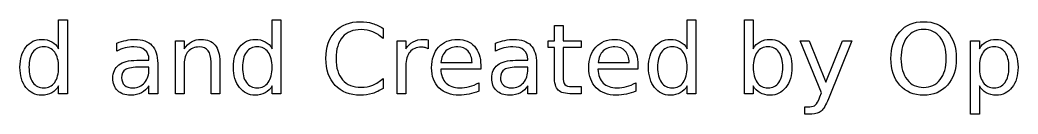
# Model space of a CAD drawing. Extents: x 5 to 486, y 5 to 284.
# Drawn here: x 38.65 to 54.22, y 118.94 to 120.41 of the extents above; entities that cross this region are included whole.
import ezdxf

# ---------------------------------------------------------------- set-up
doc = ezdxf.new("R2010")
doc.units = 0
doc.layers.add('Layer_1', color=7, linetype='CONTINUOUS')

msp = doc.modelspace()

# ---------------------------------------------------------------- linework, layer by layer
at = {"layer": 'Layer_1', "color": 3}
for p, q in [((39.252833, 119.959781), (39.252833, 120.40759)), ((39.252833, 120.40759), (39.388802, 120.40759)), ((39.388802, 120.40759), (39.388802, 119.25777)), ((42.58406, 119.959781), (42.58406, 120.40759)), ((42.58406, 120.40759), (42.720029, 120.40759)), ((42.720029, 120.40759), (42.720029, 119.25777)), ((49.060297, 119.959781), (49.060297, 120.40759)), ((49.060297, 120.40759), (49.196265, 120.40759)), ((49.196265, 120.40759), (49.196265, 119.25777)), ((49.952959, 119.257771), (49.952959, 120.407591)), ((49.952959, 120.407591), (50.089666, 120.407591)), ((50.089666, 120.407591), (50.089666, 119.959781)), ((44.313963, 120.276056), (44.313963, 120.118657)), ((44.313963, 120.276056), (44.313963, 120.276056)), ((46.988259, 120.085404), (46.988259, 120.320393)), ((46.988259, 120.320393), (47.124963, 120.320393)), ((47.124963, 120.320393), (47.124963, 120.085404)), ((52.749919, 120.380988), (52.749919, 120.380988)), ((52.749919, 120.259799), (52.749919, 120.259799)), ((41.073633, 119.257773), (41.073633, 120.085407)), ((41.073633, 120.085407), (41.210341, 120.085407)), ((41.210341, 120.085407), (41.210341, 119.956828)), ((44.534912, 119.25782), (44.534912, 120.085454)), ((44.534912, 120.085454), (44.671619, 120.085454)), ((44.671619, 120.085454), (44.671619, 119.956875)), ((45.018937, 120.098008), (45.019669, 119.958303)), ((46.888499, 119.979733), (46.888499, 120.085404)), ((46.888499, 120.085404), (46.988259, 120.085404)), ((47.124963, 120.085404), (47.405029, 120.085404)), ((47.405029, 120.085404), (47.405029, 119.979733)), ((51.155991, 119.271062), (50.821243, 120.085395)), ((50.821243, 120.085395), (50.96534, 120.085395)), ((50.96534, 120.085395), (51.223975, 119.438067)), ((51.223975, 119.438067), (51.482611, 120.085395)), ((51.626708, 120.085395), (51.263134, 119.180918)), ((51.482611, 120.085395), (51.626708, 120.085395)), ((53.482227, 118.942974), (53.482227, 120.085404)), ((53.482227, 120.085404), (53.618935, 120.085404)), ((53.618935, 120.085404), (53.618935, 119.959781)), ((39.252833, 119.959781), (39.252833, 119.959781)), ((40.159534, 119.922089), (40.159534, 120.047712)), ((42.58406, 119.959781), (42.58406, 119.959781)), ((46.071206, 119.922089), (46.071206, 120.047712)), ((46.988259, 119.979733), (46.888499, 119.979733)), ((46.988259, 119.530447), (46.988259, 119.979733)), ((47.405029, 119.979733), (47.124963, 119.979733)), ((47.124963, 119.979733), (47.124963, 119.530446)), ((49.060297, 119.959781), (49.060297, 119.959781)), ((40.471373, 119.780213), (40.662024, 119.780213)), ((40.662024, 119.780213), (40.662024, 119.793513)), ((46.383045, 119.780213), (46.573696, 119.780213)), ((46.573696, 119.780213), (46.573696, 119.793513)), ((38.789506, 119.670848), (38.789506, 119.670848)), ((40.662022, 119.673807), (40.526799, 119.673804)), ((40.662022, 119.643507), (40.662022, 119.673807)), ((40.797997, 119.729964), (40.797997, 119.257769)), ((40.797999, 119.72996), (40.797997, 119.729964)), ((41.210341, 119.725534), (41.210341, 119.257773)), ((41.630803, 119.25777), (41.630803, 119.752873)), ((41.766772, 119.757306), (41.766772, 119.25777)), ((41.76678, 119.757306), (41.766772, 119.757306)), ((42.120733, 119.670848), (42.120733, 119.670848)), ((44.671619, 119.693806), (44.671619, 119.25782)), ((45.839175, 119.639069), (45.214016, 119.639069)), ((45.21845, 119.744743), (45.703206, 119.745479)), ((45.839171, 119.705571), (45.839175, 119.705579)), ((45.839175, 119.705579), (45.839175, 119.639069)), ((46.573694, 119.673807), (46.438471, 119.673804)), ((46.573694, 119.643507), (46.573694, 119.673807)), ((46.709662, 119.72996), (46.709669, 119.729964)), ((46.709669, 119.729964), (46.709669, 119.257769)), ((48.292519, 119.639069), (47.66736, 119.639069)), ((47.671795, 119.744743), (48.156551, 119.745479)), ((48.292516, 119.705571), (48.292519, 119.705579)), ((48.292519, 119.705579), (48.292519, 119.639069)), ((48.596969, 119.670848), (48.596969, 119.670848)), ((50.552255, 119.670848), (50.552255, 119.670848)), ((54.081523, 119.670848), (54.081523, 119.670848)), ((44.313963, 119.498669), (44.313963, 119.342748)), ((39.252833, 119.25777), (39.252833, 119.381915)), ((40.662028, 119.257769), (40.662028, 119.383392)), ((42.58406, 119.25777), (42.58406, 119.381915)), ((45.807399, 119.428461), (45.807399, 119.299882)), ((46.5737, 119.257769), (46.5737, 119.383392)), ((47.265363, 119.371569), (47.405027, 119.371569)), ((47.405027, 119.371569), (47.405027, 119.257769)), ((48.260743, 119.428461), (48.260743, 119.299882)), ((49.060297, 119.25777), (49.060297, 119.381915)), ((50.089666, 119.381916), (50.089666, 119.257771)), ((53.618935, 119.381915), (53.618935, 118.942974)), ((53.618935, 119.381915), (53.618935, 119.381915)), ((39.388802, 119.25777), (39.252833, 119.25777)), ((40.797997, 119.257769), (40.662028, 119.257769)), ((41.210341, 119.257773), (41.073633, 119.257773)), ((41.766772, 119.25777), (41.630803, 119.25777)), ((42.720029, 119.25777), (42.58406, 119.25777)), ((44.671619, 119.25782), (44.534912, 119.25782)), ((46.709669, 119.257769), (46.5737, 119.257769)), ((47.405027, 119.257769), (47.265363, 119.257769)), ((49.196265, 119.25777), (49.060297, 119.25777)), ((50.089666, 119.257771), (49.952959, 119.257771)), ((51.131601, 119.208992), (51.155991, 119.271062)), ((50.895871, 118.94297), (50.895871, 119.056769)), ((50.895871, 119.056769), (50.975681, 119.056769)), ((51.004498, 118.94297), (50.895871, 118.94297)), ((53.618935, 118.942974), (53.482227, 118.942974))]:
    msp.add_line(p, q, dxfattribs=at)
for points in [[(43.568353, 120.227282), (43.664417, 120.329751), (43.795952, 120.380986), (43.962958, 120.380986)], [(43.971825, 120.25832), (43.845709, 120.25832), (43.749152, 120.219648), (43.682153, 120.142303)], [(43.962958, 120.380986), (44.028971, 120.380986), (44.091043, 120.372119), (44.149175, 120.354386)], [(44.15287, 120.22359), (44.096216, 120.246743), (44.035868, 120.25832), (43.971825, 120.25832)], [(44.149175, 120.354386), (44.207801, 120.337146), (44.262731, 120.311036), (44.313963, 120.276056)], [(52.377483, 120.225067), (52.470591, 120.329014), (52.594737, 120.380988), (52.749919, 120.380988)], [(52.749919, 120.259799), (52.641538, 120.259799), (52.555326, 120.219402), (52.491283, 120.138609)], [(52.749919, 120.380988), (52.904607, 120.380988), (53.02826, 120.329014), (53.120876, 120.225067)], [(53.007076, 120.138609), (52.944016, 120.219402), (52.858297, 120.259799), (52.749919, 120.259799)], [(38.742951, 119.985645), (38.806011, 120.065452), (38.887543, 120.105356), (38.987547, 120.105356)], [(38.987547, 120.105356), (39.048633, 120.105356), (39.100853, 120.093286), (39.144206, 120.069146)], [(40.159534, 120.047712), (40.209294, 120.066925), (40.257572, 120.081212), (40.30437, 120.090572)], [(40.30437, 120.090572), (40.35117, 120.100425), (40.396739, 120.105352), (40.441077, 120.105352)], [(40.441077, 120.105352), (40.560788, 120.105352), (40.650202, 120.074315), (40.709319, 120.012242)], [(41.324879, 120.068411), (41.369219, 120.093044), (41.420207, 120.105361), (41.477844, 120.105361)], [(41.477844, 120.105361), (41.572923, 120.105361), (41.644848, 120.075801), (41.69362, 120.016681)], [(42.074179, 119.985645), (42.137239, 120.065452), (42.21877, 120.105356), (42.318774, 120.105356)], [(42.318774, 120.105356), (42.37986, 120.105356), (42.43208, 120.093286), (42.475433, 120.069146)], [(43.424256, 119.808293), (43.424256, 119.985643), (43.472288, 120.125306), (43.568353, 120.227282)], [(43.682153, 120.142303), (43.615154, 120.065451), (43.581655, 119.954115), (43.581655, 119.808294)], [(44.313963, 120.118657), (44.263716, 120.165457), (44.210018, 120.200435), (44.15287, 120.22359)], [(44.783202, 120.068458), (44.829015, 120.093091), (44.884683, 120.105408), (44.950207, 120.105408)], [(44.950207, 120.105408), (44.959567, 120.105408), (44.969913, 120.104675), (44.981247, 120.103208)], [(44.981247, 120.103208), (44.99258, 120.102208), (45.005143, 120.100475), (45.018937, 120.098008)], [(45.1815, 119.985637), (45.254903, 120.065444), (45.353677, 120.105348), (45.477823, 120.105348)], [(45.477823, 120.105348), (45.589159, 120.105348), (45.677095, 120.069385), (45.741631, 119.99746)], [(46.071206, 120.047712), (46.120966, 120.066925), (46.169244, 120.081212), (46.216042, 120.090572)], [(46.216042, 120.090572), (46.262842, 120.100425), (46.308411, 120.105352), (46.352749, 120.105352)], [(46.352749, 120.105352), (46.47246, 120.105352), (46.561874, 120.074315), (46.620992, 120.012242)], [(47.634845, 119.985637), (47.708248, 120.065444), (47.807022, 120.105348), (47.931167, 120.105348)], [(47.931167, 120.105348), (48.042503, 120.105348), (48.13044, 120.069385), (48.194976, 119.99746)], [(48.550415, 119.985645), (48.613475, 120.065452), (48.695006, 120.105356), (48.79501, 120.105356)], [(48.79501, 120.105356), (48.856096, 120.105356), (48.908316, 120.093286), (48.95167, 120.069146)], [(50.197554, 120.069147), (50.2414, 120.093287), (50.29362, 120.105357), (50.354214, 120.105357)], [(50.354214, 120.105357), (50.454712, 120.105357), (50.536243, 120.065453), (50.598809, 119.985646)], [(52.238559, 119.808295), (52.238559, 119.982689), (52.284867, 120.121613), (52.377483, 120.225067)], [(52.491283, 120.138609), (52.427729, 120.057816), (52.395953, 119.947712), (52.395953, 119.808295)], [(53.102406, 119.808295), (53.102406, 119.947712), (53.070629, 120.057816), (53.007076, 120.138609)], [(53.120876, 120.225067), (53.213492, 120.121613), (53.2598, 119.982689), (53.2598, 119.808295)], [(53.726823, 120.069147), (53.770669, 120.093287), (53.822889, 120.105357), (53.883482, 120.105357)], [(53.883482, 120.105357), (53.98398, 120.105357), (54.065512, 120.065453), (54.128077, 119.985646)], [(38.649101, 119.670848), (38.649101, 119.800905), (38.680384, 119.905837), (38.742951, 119.985645)], [(39.020797, 119.991557), (38.948871, 119.991557), (38.892218, 119.962984), (38.850836, 119.905837)], [(39.190758, 119.905837), (39.149378, 119.962984), (39.092724, 119.991557), (39.020797, 119.991557)], [(39.144206, 120.069146), (39.188052, 120.045499), (39.224261, 120.009044), (39.252833, 119.959781)], [(40.288852, 119.973079), (40.244025, 119.961746), (40.200919, 119.944749), (40.159534, 119.922089)], [(40.427037, 119.990079), (40.379743, 119.990079), (40.333682, 119.984412), (40.288852, 119.973079)], [(40.599954, 119.938349), (40.559067, 119.972836), (40.501428, 119.990079), (40.427037, 119.990079)], [(40.662024, 119.793513), (40.662024, 119.85608), (40.641334, 119.904358), (40.599954, 119.938349)], [(40.709319, 120.012242), (40.768439, 119.950169), (40.797999, 119.856075), (40.797999, 119.72996)], [(41.210341, 119.956828), (41.242854, 120.006588), (41.281033, 120.043782), (41.324879, 120.068411)], [(41.273891, 119.916925), (41.231524, 119.870125), (41.210341, 119.806328), (41.210341, 119.725534)], [(41.447547, 119.987125), (41.374143, 119.987125), (41.316258, 119.963725), (41.273891, 119.916925)], [(41.584993, 119.928745), (41.554446, 119.967665), (41.508631, 119.987125), (41.447547, 119.987125)], [(41.630803, 119.752873), (41.630803, 119.831202), (41.615533, 119.889826), (41.584993, 119.928745)], [(41.69362, 120.016681), (41.742393, 119.958054), (41.76678, 119.871596), (41.76678, 119.757306)], [(41.980329, 119.670848), (41.980329, 119.800905), (42.011612, 119.905837), (42.074179, 119.985645)], [(42.352023, 119.991557), (42.280097, 119.991557), (42.223444, 119.962984), (42.182063, 119.905837)], [(42.521984, 119.905837), (42.480604, 119.962984), (42.42395, 119.991557), (42.352023, 119.991557)], [(42.475433, 120.069146), (42.519279, 120.045499), (42.555488, 120.009044), (42.58406, 119.959781)], [(44.671619, 119.956875), (44.700192, 120.007122), (44.737386, 120.044316), (44.783202, 120.068458)], [(44.910299, 119.984213), (44.833447, 119.984213), (44.774331, 119.95909), (44.732949, 119.908843)], [(44.969419, 119.977513), (44.951685, 119.98198), (44.931979, 119.984213), (44.910299, 119.984213)], [(45.019669, 119.958303), (45.004395, 119.96717), (44.987645, 119.973573), (44.969419, 119.977513)], [(45.072134, 119.663451), (45.072134, 119.798926), (45.108589, 119.906322), (45.1815, 119.985637)], [(45.29678, 119.925788), (45.25146, 119.882928), (45.22535, 119.82258), (45.21845, 119.744743)], [(45.479303, 119.990078), (45.403436, 119.990078), (45.342595, 119.968648), (45.29678, 119.925788)], [(45.640396, 119.923568), (45.599996, 119.967908), (45.546298, 119.990078), (45.479303, 119.990078)], [(45.703206, 119.745479), (45.702206, 119.819868), (45.681269, 119.879231), (45.640396, 119.923568)], [(45.741631, 119.99746), (45.806657, 119.926027), (45.839171, 119.828731), (45.839171, 119.705571)], [(46.200524, 119.973079), (46.155697, 119.961746), (46.112591, 119.944749), (46.071206, 119.922089)], [(46.338709, 119.990079), (46.291415, 119.990079), (46.245354, 119.984412), (46.200524, 119.973079)], [(46.511626, 119.938349), (46.470739, 119.972836), (46.4131, 119.990079), (46.338709, 119.990079)], [(46.573696, 119.793513), (46.573696, 119.85608), (46.553006, 119.904358), (46.511626, 119.938349)], [(46.620992, 120.012242), (46.680105, 119.950169), (46.709662, 119.856075), (46.709662, 119.72996)], [(47.525479, 119.663451), (47.525479, 119.798926), (47.561934, 119.906322), (47.634845, 119.985637)], [(47.750125, 119.925788), (47.704805, 119.882928), (47.678695, 119.82258), (47.671795, 119.744743)], [(47.932648, 119.990078), (47.856781, 119.990078), (47.79594, 119.968648), (47.750125, 119.925788)], [(48.093741, 119.923568), (48.053347, 119.967908), (47.99965, 119.990078), (47.932648, 119.990078)], [(48.156551, 119.745479), (48.155551, 119.819868), (48.134614, 119.879231), (48.093741, 119.923568)], [(48.194976, 119.99746), (48.260002, 119.926027), (48.292516, 119.828731), (48.292516, 119.705571)], [(48.456565, 119.670848), (48.456565, 119.800905), (48.487848, 119.905837), (48.550415, 119.985645)], [(48.82826, 119.991557), (48.756334, 119.991557), (48.699681, 119.962984), (48.658299, 119.905837)], [(48.99822, 119.905837), (48.95684, 119.962984), (48.900186, 119.991557), (48.82826, 119.991557)], [(48.95167, 120.069146), (48.995516, 120.045499), (49.031725, 120.009044), (49.060297, 119.959781)], [(50.089666, 119.959781), (50.118239, 120.009048), (50.154202, 120.045503), (50.197554, 120.069147)], [(50.320963, 119.991557), (50.249037, 119.991557), (50.192384, 119.962984), (50.151003, 119.905837)], [(50.490185, 119.905837), (50.449298, 119.962984), (50.392891, 119.991557), (50.320963, 119.991557)], [(50.598809, 119.985646), (50.661869, 119.905838), (50.693399, 119.800906), (50.693399, 119.670849)], [(53.618935, 119.959781), (53.647508, 120.009048), (53.683471, 120.045503), (53.726823, 120.069147)], [(53.850232, 119.991557), (53.778306, 119.991557), (53.721653, 119.962984), (53.680271, 119.905837)], [(54.019453, 119.905837), (53.978566, 119.962984), (53.922159, 119.991557), (53.850232, 119.991557)], [(54.128077, 119.985646), (54.191137, 119.905838), (54.222667, 119.800906), (54.222667, 119.670849)], [(38.850836, 119.905837), (38.809949, 119.849184), (38.789506, 119.770854), (38.789506, 119.670848)], [(39.252828, 119.670848), (39.252828, 119.770854), (39.232138, 119.849184), (39.190758, 119.905837)], [(40.192046, 119.709273), (40.254612, 119.756566), (40.347721, 119.780213), (40.471373, 119.780213)], [(42.182063, 119.905837), (42.141176, 119.849184), (42.120733, 119.770854), (42.120733, 119.670848)], [(42.584054, 119.670848), (42.584054, 119.770854), (42.563364, 119.849184), (42.521984, 119.905837)], [(43.568353, 119.389303), (43.472288, 119.491772), (43.424256, 119.631435), (43.424256, 119.808293)], [(43.581655, 119.808294), (43.581655, 119.662965), (43.615154, 119.551629), (43.682153, 119.474284)], [(44.732949, 119.908843), (44.692062, 119.859083), (44.671619, 119.787404), (44.671619, 119.693806)], [(46.103718, 119.709273), (46.166284, 119.756566), (46.259393, 119.780213), (46.383045, 119.780213)], [(48.658299, 119.905837), (48.617412, 119.849184), (48.596969, 119.770854), (48.596969, 119.670848)], [(49.06029, 119.670848), (49.06029, 119.770854), (49.0396, 119.849184), (48.99822, 119.905837)], [(50.151003, 119.905837), (50.110116, 119.849184), (50.089673, 119.770854), (50.089673, 119.670848)], [(50.552255, 119.670848), (50.552255, 119.770854), (50.531565, 119.849184), (50.490185, 119.905837)], [(52.377483, 119.391522), (52.284867, 119.494976), (52.238559, 119.6339), (52.238559, 119.808295)], [(52.395953, 119.808295), (52.395953, 119.66937), (52.427729, 119.559512), (52.491283, 119.478719)], [(53.007076, 119.478719), (53.070629, 119.559512), (53.102406, 119.66937), (53.102406, 119.808295)], [(53.2598, 119.808295), (53.2598, 119.634393), (53.213492, 119.495469), (53.120876, 119.391522)], [(53.680271, 119.905837), (53.639384, 119.849184), (53.618941, 119.770854), (53.618941, 119.670848)], [(54.081523, 119.670848), (54.081523, 119.770854), (54.060833, 119.849184), (54.019453, 119.905837)], [(38.742951, 119.356052), (38.680384, 119.435859), (38.649101, 119.540791), (38.649101, 119.670848)], [(38.789506, 119.670848), (38.789506, 119.570843), (38.809949, 119.492267), (38.850836, 119.43512)], [(39.190758, 119.43512), (39.232138, 119.492267), (39.252828, 119.570843), (39.252828, 119.670848)], [(40.098936, 119.49867), (40.098936, 119.591779), (40.129972, 119.66198), (40.192046, 119.709273)], [(40.29846, 119.636114), (40.256093, 119.610987), (40.23491, 119.568128), (40.23491, 119.507535)], [(40.526799, 119.673804), (40.41694, 119.673804), (40.340827, 119.661241), (40.29846, 119.636114)], [(40.593302, 119.429948), (40.639115, 119.483648), (40.662022, 119.554834), (40.662022, 119.643507)], [(42.074179, 119.356052), (42.011612, 119.435859), (41.980329, 119.540791), (41.980329, 119.670848)], [(42.120733, 119.670848), (42.120733, 119.570843), (42.141176, 119.492267), (42.182063, 119.43512)], [(42.521984, 119.43512), (42.563364, 119.492267), (42.584054, 119.570843), (42.584054, 119.670848)], [(45.187412, 119.35161), (45.11056, 119.428462), (45.072134, 119.532409), (45.072134, 119.663451)], [(45.214016, 119.639069), (45.219949, 119.545468), (45.248029, 119.474035), (45.298256, 119.424771)], [(46.010608, 119.49867), (46.010608, 119.591779), (46.041644, 119.66198), (46.103718, 119.709273)], [(46.210132, 119.636114), (46.167765, 119.610987), (46.146582, 119.568128), (46.146582, 119.507535)], [(46.438471, 119.673804), (46.328612, 119.673804), (46.252499, 119.661241), (46.210132, 119.636114)], [(46.504974, 119.429948), (46.550787, 119.483648), (46.573694, 119.554834), (46.573694, 119.643507)], [(47.640756, 119.35161), (47.563904, 119.428462), (47.525479, 119.532409), (47.525479, 119.663451)], [(47.66736, 119.639069), (47.673293, 119.545468), (47.701373, 119.474035), (47.7516, 119.424771)], [(48.550415, 119.356052), (48.487848, 119.435859), (48.456565, 119.540791), (48.456565, 119.670848)], [(48.596969, 119.670848), (48.596969, 119.570843), (48.617412, 119.492267), (48.658299, 119.43512)], [(48.99822, 119.43512), (49.0396, 119.492267), (49.06029, 119.570843), (49.06029, 119.670848)], [(50.089673, 119.670848), (50.089673, 119.570843), (50.110116, 119.492267), (50.151003, 119.43512)], [(50.490185, 119.43512), (50.531565, 119.492267), (50.552255, 119.570843), (50.552255, 119.670848)], [(50.693399, 119.670849), (50.693399, 119.540792), (50.661869, 119.43586), (50.598809, 119.356053)], [(53.618941, 119.670848), (53.618941, 119.570843), (53.639384, 119.492267), (53.680271, 119.43512)], [(54.019453, 119.43512), (54.060833, 119.492267), (54.081523, 119.570843), (54.081523, 119.670848)], [(54.222667, 119.670849), (54.222667, 119.540792), (54.191137, 119.43586), (54.128077, 119.356053)], [(40.173576, 119.307279), (40.123816, 119.355066), (40.098936, 119.418863), (40.098936, 119.49867)], [(40.23491, 119.507535), (40.23491, 119.459255), (40.250673, 119.420829), (40.2822, 119.392258)], [(43.682153, 119.474284), (43.749152, 119.397433), (43.845709, 119.359007), (43.971825, 119.359007)], [(44.15287, 119.393737), (44.210016, 119.41689), (44.263714, 119.451868), (44.313963, 119.498669)], [(46.085248, 119.307279), (46.035488, 119.355066), (46.010608, 119.418863), (46.010608, 119.49867)], [(46.146582, 119.507535), (46.146582, 119.459255), (46.162345, 119.420829), (46.193872, 119.392258)], [(47.048109, 119.316149), (47.008209, 119.355562), (46.988259, 119.426995), (46.988259, 119.530447)], [(47.124963, 119.530446), (47.124963, 119.462955), (47.134076, 119.419602), (47.152303, 119.400389)], [(52.491283, 119.478719), (52.555323, 119.397926), (52.641535, 119.35753), (52.749919, 119.35753)], [(52.749919, 119.35753), (52.858299, 119.35753), (52.944018, 119.397926), (53.007076, 119.478719)], [(38.987547, 119.23634), (38.887541, 119.23634), (38.806009, 119.276244), (38.742951, 119.356052)], [(38.850836, 119.43512), (38.892216, 119.378467), (38.948869, 119.35014), (39.020797, 119.35014)], [(39.020797, 119.35014), (39.092722, 119.35014), (39.149376, 119.378467), (39.190758, 119.43512)], [(39.252833, 119.381915), (39.224259, 119.332648), (39.18805, 119.295947), (39.144206, 119.27181)], [(40.376051, 119.236339), (40.291317, 119.236339), (40.223825, 119.259986), (40.173576, 119.307279)], [(40.2822, 119.392258), (40.31422, 119.364178), (40.357572, 119.350138), (40.412257, 119.350138)], [(40.412257, 119.350138), (40.487631, 119.350138), (40.547979, 119.376741), (40.593302, 119.429948)], [(40.662028, 119.383392), (40.630994, 119.333145), (40.592322, 119.295951), (40.546012, 119.271809)], [(42.318774, 119.23634), (42.218768, 119.23634), (42.137236, 119.276244), (42.074179, 119.356052)], [(42.182063, 119.43512), (42.223443, 119.378467), (42.280096, 119.35014), (42.352023, 119.35014)], [(42.352023, 119.35014), (42.423948, 119.35014), (42.480602, 119.378467), (42.521984, 119.43512)], [(42.58406, 119.381915), (42.555486, 119.332648), (42.519277, 119.295947), (42.475433, 119.27181)], [(43.962958, 119.236338), (43.795952, 119.236338), (43.664417, 119.287326), (43.568353, 119.389303)], [(43.971825, 119.359007), (44.035865, 119.359007), (44.096213, 119.370584), (44.15287, 119.393737)], [(44.313963, 119.342748), (44.261743, 119.307275), (44.206321, 119.280671), (44.147697, 119.262938)], [(45.50147, 119.236332), (45.369442, 119.236332), (45.264756, 119.274758), (45.187412, 119.35161)], [(45.298256, 119.424771), (45.348996, 119.375998), (45.419443, 119.351611), (45.509598, 119.351611)], [(45.509598, 119.351611), (45.561818, 119.351611), (45.612313, 119.358014), (45.661085, 119.370821)], [(45.807399, 119.299882), (45.758625, 119.279189), (45.708622, 119.263425), (45.65739, 119.252592)], [(45.661085, 119.370821), (45.710351, 119.383628), (45.759123, 119.402841), (45.807399, 119.428461)], [(46.287723, 119.236339), (46.202989, 119.236339), (46.135497, 119.259986), (46.085248, 119.307279)], [(46.193872, 119.392258), (46.225892, 119.364178), (46.269244, 119.350138), (46.323929, 119.350138)], [(46.323929, 119.350138), (46.399303, 119.350138), (46.459651, 119.376741), (46.504974, 119.429948)], [(46.5737, 119.383392), (46.542666, 119.333145), (46.503994, 119.295951), (46.457684, 119.271809)], [(47.265363, 119.257769), (47.160431, 119.257769), (47.088013, 119.277229), (47.048109, 119.316149)], [(47.152303, 119.400389), (47.171023, 119.381176), (47.208709, 119.371569), (47.265363, 119.371569)], [(47.954814, 119.236332), (47.822786, 119.236332), (47.7181, 119.274758), (47.640756, 119.35161)], [(47.7516, 119.424771), (47.80234, 119.375998), (47.872787, 119.351611), (47.962942, 119.351611)], [(47.962942, 119.351611), (48.015162, 119.351611), (48.065657, 119.358014), (48.114429, 119.370821)], [(48.260743, 119.299882), (48.211969, 119.279189), (48.161966, 119.263425), (48.110734, 119.252592)], [(48.114429, 119.370821), (48.163695, 119.383628), (48.212467, 119.402841), (48.260743, 119.428461)], [(48.79501, 119.23634), (48.695004, 119.23634), (48.613473, 119.276244), (48.550415, 119.356052)], [(48.658299, 119.43512), (48.699679, 119.378467), (48.756332, 119.35014), (48.82826, 119.35014)], [(48.82826, 119.35014), (48.900185, 119.35014), (48.956838, 119.378467), (48.99822, 119.43512)], [(49.060297, 119.381915), (49.031723, 119.332648), (48.995514, 119.295947), (48.95167, 119.27181)], [(50.197554, 119.271811), (50.1542, 119.295951), (50.118238, 119.332653), (50.089666, 119.381916)], [(50.151003, 119.43512), (50.192383, 119.378467), (50.249036, 119.35014), (50.320963, 119.35014)], [(50.320963, 119.35014), (50.392889, 119.35014), (50.449296, 119.378467), (50.490185, 119.43512)], [(50.598809, 119.356053), (50.536242, 119.276245), (50.45471, 119.236341), (50.354214, 119.236341)], [(52.749919, 119.23634), (52.594737, 119.23634), (52.470591, 119.288067), (52.377483, 119.391522)], [(53.120876, 119.391522), (53.02826, 119.288067), (52.904607, 119.23634), (52.749919, 119.23634)], [(53.726823, 119.271811), (53.683469, 119.295951), (53.647507, 119.332652), (53.618935, 119.381915)], [(53.680271, 119.43512), (53.721651, 119.378467), (53.778304, 119.35014), (53.850232, 119.35014)], [(53.850232, 119.35014), (53.922157, 119.35014), (53.978564, 119.378467), (54.019453, 119.43512)], [(54.128077, 119.356053), (54.06551, 119.276245), (53.983978, 119.236341), (53.883482, 119.236341)], [(39.144206, 119.27181), (39.100852, 119.248163), (39.048633, 119.23634), (38.987547, 119.23634)], [(40.546012, 119.271809), (40.499705, 119.248162), (40.443051, 119.236339), (40.376051, 119.236339)], [(42.475433, 119.27181), (42.432079, 119.248163), (42.37986, 119.23634), (42.318774, 119.23634)], [(44.147697, 119.262938), (44.089563, 119.245205), (44.027984, 119.236338), (43.962958, 119.236338)], [(45.65739, 119.252592), (45.606156, 119.241752), (45.554183, 119.236332), (45.50147, 119.236332)], [(46.457684, 119.271809), (46.411377, 119.248162), (46.354723, 119.236339), (46.287723, 119.236339)], [(48.110734, 119.252592), (48.0595, 119.241752), (48.007527, 119.236332), (47.954814, 119.236332)], [(48.95167, 119.27181), (48.908316, 119.248163), (48.856096, 119.23634), (48.79501, 119.23634)], [(50.354214, 119.236341), (50.29362, 119.236341), (50.2414, 119.248164), (50.197554, 119.271811)], [(51.062881, 119.083369), (51.083574, 119.101102), (51.106481, 119.142977), (51.131601, 119.208992)], [(51.263134, 119.180918), (51.224707, 119.082391), (51.187266, 119.018101), (51.150812, 118.98805)], [(53.883482, 119.236341), (53.822888, 119.236341), (53.770669, 119.248164), (53.726823, 119.271811)], [(50.975681, 119.056769), (51.013121, 119.056769), (51.042187, 119.065636), (51.062881, 119.083369)], [(51.150812, 118.98805), (51.114358, 118.957997), (51.065587, 118.94297), (51.004498, 118.94297)]]:
    msp.add_open_spline(points, degree=3, dxfattribs=at)

doc.saveas('drawing.dxf')
